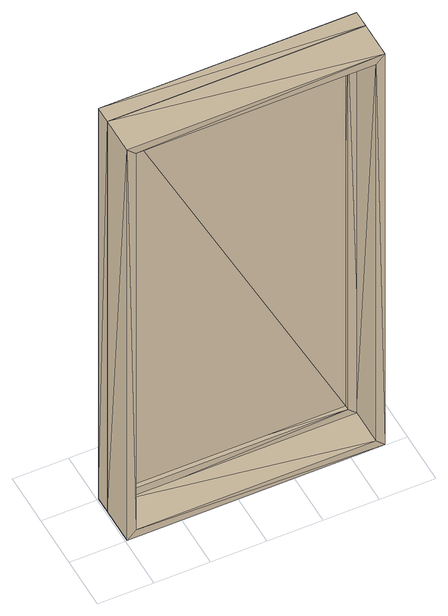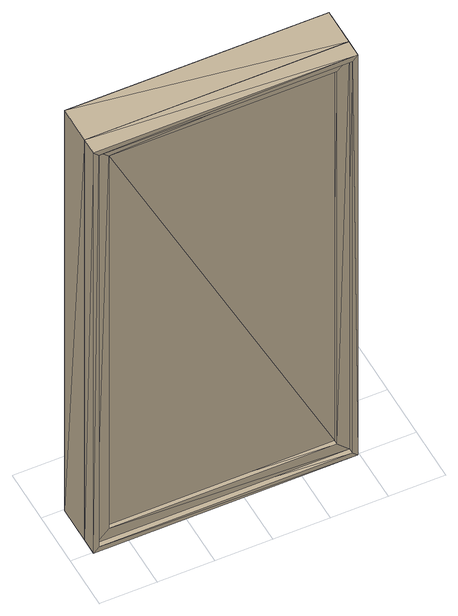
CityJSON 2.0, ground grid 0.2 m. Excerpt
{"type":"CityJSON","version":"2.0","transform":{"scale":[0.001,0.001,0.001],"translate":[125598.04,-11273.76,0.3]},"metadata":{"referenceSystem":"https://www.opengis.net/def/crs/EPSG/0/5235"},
"CityObjects":{
"building1":{"type":"Building","children":["building1-1"]},
"building1-1":{"type":"BuildingInstallation","attributes":{"ifc_type":"IfcWindow","name":"M_Fixed:0915 x 1830mm:355810"},"parents":["building1"],"geometry":[{"type":"MultiSurface","lod":"2.2","boundaries":[[[0,1,2]],[[3,0,2]],[[3,2,4]],[[5,3,4]],[[5,4,6]],[[7,5,6]],[[7,6,1]],[[0,7,1]],[[2,1,4]],[[1,6,4]],[[5,0,3]],[[5,7,0]],[[8,9,10]],[[11,8,10]],[[11,10,12]],[[13,11,12]],[[13,12,14]],[[15,13,14]],[[15,14,9]],[[8,15,9]],[[16,17,18]],[[19,16,18]],[[19,18,20]],[[21,19,20]],[[21,20,22]],[[23,21,22]],[[23,22,17]],[[16,23,17]],[[9,17,22]],[[9,22,10]],[[9,14,18]],[[17,9,18]],[[18,14,20]],[[22,20,12]],[[10,22,12]],[[20,14,12]],[[23,16,8]],[[11,23,8]],[[19,15,8]],[[19,8,16]],[[21,15,19]],[[13,21,23]],[[13,23,11]],[[13,15,21]],[[24,25,26]],[[27,24,26]],[[27,26,28]],[[29,27,28]],[[29,28,30]],[[31,29,30]],[[31,30,25]],[[24,31,25]],[[32,9,14]],[[33,32,14]],[[33,14,12]],[[34,33,12]],[[34,12,10]],[[35,34,10]],[[35,10,9]],[[32,35,9]],[[25,9,10]],[[25,10,26]],[[14,9,30]],[[9,25,30]],[[14,30,12]],[[10,12,28]],[[26,10,28]],[[12,30,28]],[[35,32,24]],[[27,35,24]],[[31,32,33]],[[31,24,32]],[[34,31,33]],[[29,34,35]],[[29,35,27]],[[29,31,34]],[[25,36,37]],[[26,25,37]],[[26,37,38]],[[28,26,38]],[[28,38,39]],[[30,28,39]],[[30,39,36]],[[25,30,36]],[[40,41,42]],[[43,40,42]],[[43,42,44]],[[45,43,44]],[[45,44,46]],[[47,45,46]],[[47,46,41]],[[40,47,41]],[[41,46,37]],[[36,41,37]],[[36,39,42]],[[41,36,42]],[[44,42,38]],[[46,44,38]],[[42,39,38]],[[37,46,38]],[[26,47,40]],[[26,40,25]],[[43,30,25]],[[43,25,40]],[[28,43,45]],[[28,45,47]],[[28,30,43]],[[28,47,26]]]}]}
},
"vertices":[
[69,167,1772],[69,167,68],[69,155,68],[69,155,1772],[858,155,68],[858,155,1772],[858,167,68],[858,167,1772],[25,183,1816],[25,139,1816],[902,139,1816],[902,183,1816],[902,139,24],[902,183,24],[25,139,24],[25,183,24],[69,183,1772],[69,139,1772],[69,139,68],[69,183,68],[858,139,68],[858,183,68],[858,139,1772],[858,183,1772],[6,202,1835],[6,139,1835],[921,139,1835],[921,202,1835],[921,139,5],[921,202,5],[6,139,5],[6,202,5],[25,202,1816],[25,202,24],[902,202,24],[902,202,1816],[6,2,1835],[921,2,1835],[921,2,5],[6,2,5],[38,139,1803],[38,2,1803],[38,2,37],[38,139,37],[889,2,37],[889,139,37],[889,2,1803],[889,139,1803]
]}
